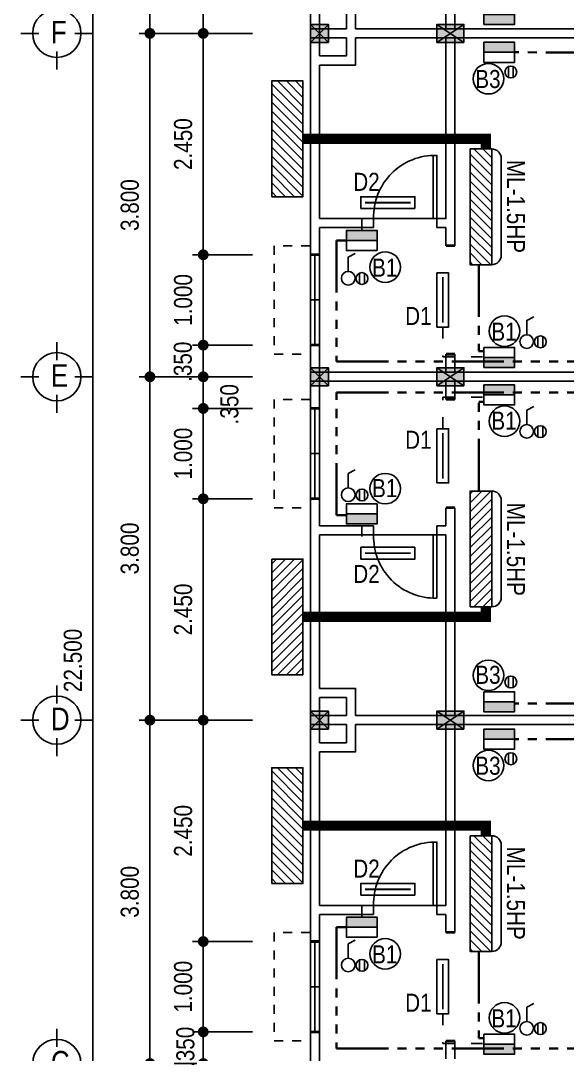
# Model space of a CAD drawing. Header units: millimetres. Extents: x 100 to 288, y -65 to 177.
# Drawn here: x 133.34 to 139.39, y -15.07 to -3.63 of the extents above; entities that cross this region are included whole.
import ezdxf

# ---------------------------------------------------------------- set-up
doc = ezdxf.new("R2010")
doc.units = ezdxf.units.MM
doc.header["$LTSCALE"] = 0.3
doc.header["$MEASUREMENT"] = 0
doc.header["$PDMODE"] = 2
for name, pattern in [('ACAD_ISO03W100', [30, 12, -18]), ('ACAD_ISO04W100', [30, 24, -3, 0, -3]), ('ACAD_ISO06W100', [36, 24, -3, 0, -3, 0, -3, 0, -3])]:
    doc.linetypes.add(name, pattern=pattern)
doc.layers.get('0').update_dxf_attribs({"linetype": 'CONTINUOUS', "lineweight": 13})
doc.layers.get('DEFPOINTS').update_dxf_attribs({"linetype": 'CONTINUOUS', "lineweight": 13})
for name, color, linetype in [('CB-TD-34', 34, 'CONTINUOUS'), ('CHU', 3, 'CONTINUOUS'), ('DEN-24', 24, 'CONTINUOUS'), ('HATCH', 8, 'CONTINUOUS'), ('KHUNG5', 5, 'CONTINUOUS'), ('KT', 8, 'CONTINUOUS'), ('LAYER 1', 1, 'CONTINUOUS'), ('LAYER1', 1, 'CONTINUOUS'), ('LAYER3', 34, 'CONTINUOUS'), ('LAYER5', 5, 'CONTINUOUS'), ('LAYER7', 7, 'CONTINUOUS'), ('TU DIEN', 3, 'CONTINUOUS'), ('TUONG', 7, 'CONTINUOUS')]:
    doc.layers.add(name, color=color, linetype=linetype)
for name, color, linetype, lineweight in [('DAY CAI', 2, 'ACAD_ISO04W100', 30), ('DAY DEN', 4, 'ACAD_ISO03W100', 25), ('DAY NHANH-90', 90, 'ACAD_ISO06W100', 30)]:
    doc.layers.add(name, color=color, linetype=linetype, lineweight=lineweight)
doc.styles.add('HELVE', font='')
doc.styles.add('HELVE-KT', font='VHELVCN.TTF')
doc.styles.get('HELVE').set_extended_font_data('VNhelvetica')
doc.dimstyles.new('1-100', dxfattribs={"dimtxt": 0.2, "dimasz": 0.12, "dimexe": 0.12, "dimexo": 0.2, "dimgap": 0.12, "dimtad": 1, "dimdec": 3, "dimzin": 4, "dimdsep": 46, "dimtxsty": 'HELVE-KT', "dimblk1": 'DOT', "dimblk2": 'DOT', "dimsah": 1, "dimcen": -0.18, "dimadec": 3, "dimazin": 0, "dimtfac": 1, "dimtdec": 3, "dimtmove": 2, "dimatfit": 3, "dimldrblk": 'DOT', "dimfxl": 0, "dimtolj": 1, "dimtzin": 4, "dimarcsym": 0})

# ---------------------------------------------------------------- blocks, each defined once
blk = doc.blocks.new('_DOT')
at = {"color": 0, "linetype": 'ByBlock'}
blk.add_line((-0.5, 0), (-1, 0), dxfattribs=at)
at = {"color": 0, "linetype": 'ByBlock', "const_width": 0.5}
blk.add_lwpolyline([(-0.25, 0, 1), (0.25, 0, 1)], format="xyb", close=True, dxfattribs=at)
blk = doc.blocks.new('*D939')
at = {"layer": 'DEFPOINTS', "color": 0, "lineweight": -2, "ltscale": 5}
for p in [(134.773, -11.369), (135.735, -11.369), (135.735, -15.169)]:
    blk.add_point(p, dxfattribs=at)
at = {"layer": 'LAYER 1', "color": 0, "lineweight": -2, "ltscale": 5}
for p, q in [((135.535, -11.369), (134.653, -11.369)), ((134.773, -15.049), (134.773, -11.489)), ((135.535, -15.169), (134.653, -15.169))]:
    blk.add_line(p, q, dxfattribs=at)
at = {"layer": 'LAYER 1', "color": 0, "lineweight": -2, "ltscale": 5, "xscale": 0.12, "yscale": 0.12, "zscale": 0.12}
for p, rotation in [((134.773, -11.369), 90), ((134.773, -15.169), 270)]:
    blk.add_blockref('_DOT', p, dxfattribs=dict(at, rotation=rotation))
at = {"layer": 'LAYER 1', "color": 0, "ltscale": 5, "insert": (134.551, -13.269), "char_height": 0.2, "attachment_point": 5, "rotation": 90, "style": 'HELVE-KT'}
blk.add_mtext('\\A1;3.800', dxfattribs=at)
blk = doc.blocks.new('*D940')
at = {"layer": 'DEFPOINTS', "color": 0, "lineweight": -2, "ltscale": 5}
for p in [(134.773, -7.569), (135.735, -7.569), (135.735, -11.369)]:
    blk.add_point(p, dxfattribs=at)
at = {"layer": 'LAYER 1', "color": 0, "lineweight": -2, "ltscale": 5}
for p, q in [((135.535, -7.569), (134.653, -7.569)), ((134.773, -11.249), (134.773, -7.689)), ((135.535, -11.369), (134.653, -11.369))]:
    blk.add_line(p, q, dxfattribs=at)
at = {"layer": 'LAYER 1', "color": 0, "lineweight": -2, "ltscale": 5, "xscale": 0.12, "yscale": 0.12, "zscale": 0.12}
for p, rotation in [((134.773, -7.569), 90), ((134.773, -11.369), 270)]:
    blk.add_blockref('_DOT', p, dxfattribs=dict(at, rotation=rotation))
at = {"layer": 'LAYER 1', "color": 0, "ltscale": 5, "insert": (134.551, -9.469), "char_height": 0.2, "attachment_point": 5, "rotation": 90, "style": 'HELVE-KT'}
blk.add_mtext('\\A1;3.800', dxfattribs=at)
blk = doc.blocks.new('*D941')
at = {"layer": 'DEFPOINTS', "color": 0, "lineweight": -2, "ltscale": 5}
for p in [(134.773, -3.769), (135.735, -3.769), (135.735, -7.569)]:
    blk.add_point(p, dxfattribs=at)
at = {"layer": 'LAYER 1', "color": 0, "lineweight": -2, "ltscale": 5}
for p, q in [((135.535, -3.769), (134.653, -3.769)), ((134.773, -7.449), (134.773, -3.889)), ((135.535, -7.569), (134.653, -7.569))]:
    blk.add_line(p, q, dxfattribs=at)
at = {"layer": 'LAYER 1', "color": 0, "lineweight": -2, "ltscale": 5, "xscale": 0.12, "yscale": 0.12, "zscale": 0.12}
for p, rotation in [((134.773, -3.769), 90), ((134.773, -7.569), 270)]:
    blk.add_blockref('_DOT', p, dxfattribs=dict(at, rotation=rotation))
at = {"layer": 'LAYER 1', "color": 0, "ltscale": 5, "insert": (134.551, -5.669), "char_height": 0.2, "attachment_point": 5, "rotation": 90, "style": 'HELVE-KT'}
blk.add_mtext('\\A1;3.800', dxfattribs=at)
blk = doc.blocks.new('*D942')
at = {"layer": 'DEFPOINTS', "color": 0, "lineweight": -2, "ltscale": 5}
for p in [(134.773, 0.131), (135.735, 0.131), (135.735, -3.769)]:
    blk.add_point(p, dxfattribs=at)
at = {"layer": 'LAYER 1', "color": 0, "lineweight": -2, "ltscale": 5}
for p, q in [((135.535, 0.131), (134.653, 0.131)), ((134.773, -3.649), (134.773, 0.011)), ((135.535, -3.769), (134.653, -3.769))]:
    blk.add_line(p, q, dxfattribs=at)
at = {"layer": 'LAYER 1', "color": 0, "lineweight": -2, "ltscale": 5, "xscale": 0.12, "yscale": 0.12, "zscale": 0.12}
for p, rotation in [((134.773, 0.131), 90), ((134.773, -3.769), 270)]:
    blk.add_blockref('_DOT', p, dxfattribs=dict(at, rotation=rotation))
at = {"layer": 'LAYER 1', "color": 0, "ltscale": 5, "insert": (134.551, -1.819), "char_height": 0.2, "attachment_point": 5, "rotation": 90, "style": 'HELVE-KT'}
blk.add_mtext('\\A1;3.900', dxfattribs=at)
blk = doc.blocks.new('*D943')
at = {"layer": 'DEFPOINTS', "color": 0, "lineweight": -2, "ltscale": 5}
for p in [(134.143, 0.131), (135.113, 0.131), (135.113, -22.369)]:
    blk.add_point(p, dxfattribs=at)
at = {"layer": 'LAYER 1', "color": 0, "lineweight": -2, "ltscale": 5}
for p, q in [((134.913, 0.131), (134.023, 0.131)), ((134.143, -22.249), (134.143, 0.011)), ((134.913, -22.369), (134.023, -22.369))]:
    blk.add_line(p, q, dxfattribs=at)
at = {"layer": 'LAYER 1', "color": 0, "lineweight": -2, "ltscale": 5, "xscale": 0.12, "yscale": 0.12, "zscale": 0.12}
for p, rotation in [((134.143, 0.131), 90), ((134.143, -22.369), 270)]:
    blk.add_blockref('_DOT', p, dxfattribs=dict(at, rotation=rotation))
at = {"layer": 'LAYER 1', "color": 0, "ltscale": 5, "insert": (133.921, -10.708), "char_height": 0.2, "attachment_point": 5, "rotation": 90, "style": 'HELVE-KT'}
blk.add_mtext('\\A1;22.500', dxfattribs=at)
blk = doc.blocks.new('*D963')
at = {"layer": 'DEFPOINTS', "color": 0, "lineweight": -2, "ltscale": 5}
for p in [(135.363, -15.169), (136.109, -15.169), (136.109, -15.519)]:
    blk.add_point(p, dxfattribs=at)
at = {"layer": 'LAYER 1', "color": 0, "lineweight": -2, "ltscale": 5}
for p, q in [((135.363, -15.049), (135.363, -14.929)), ((135.909, -15.169), (135.243, -15.169)), ((135.363, -15.519), (135.363, -15.169)), ((135.909, -15.519), (135.243, -15.519)), ((135.363, -15.639), (135.363, -15.759))]:
    blk.add_line(p, q, dxfattribs=at)
at = {"layer": 'LAYER 1', "color": 0, "lineweight": -2, "ltscale": 5, "xscale": 0.12, "yscale": 0.12, "zscale": 0.12}
for p, rotation in [((135.363, -15.169), 270), ((135.363, -15.519), 90)]:
    blk.add_blockref('_DOT', p, dxfattribs=dict(at, rotation=rotation))
at = {"layer": 'LAYER 1', "color": 0, "ltscale": 5, "insert": (135.612, -15.489), "char_height": 0.2, "attachment_point": 5, "rotation": 90, "style": 'HELVE-KT'}
blk.add_mtext('\\A1;.350', dxfattribs=at)
blk = doc.blocks.new('*D964')
at = {"layer": 'DEFPOINTS', "color": 0, "lineweight": -2, "ltscale": 5}
for p in [(135.363, -14.819), (136.109, -14.819), (136.109, -15.169)]:
    blk.add_point(p, dxfattribs=at)
at = {"layer": 'LAYER 1', "color": 0, "lineweight": -2, "ltscale": 5}
for p, q in [((135.363, -14.699), (135.363, -14.579)), ((135.909, -14.819), (135.243, -14.819)), ((135.363, -15.169), (135.363, -14.819)), ((135.909, -15.169), (135.243, -15.169)), ((135.363, -15.289), (135.363, -15.409))]:
    blk.add_line(p, q, dxfattribs=at)
at = {"layer": 'LAYER 1', "color": 0, "lineweight": -2, "ltscale": 5, "xscale": 0.12, "yscale": 0.12, "zscale": 0.12}
for p, rotation in [((135.363, -14.819), 270), ((135.363, -15.169), 90)]:
    blk.add_blockref('_DOT', p, dxfattribs=dict(at, rotation=rotation))
at = {"layer": 'LAYER 1', "color": 0, "ltscale": 5, "insert": (135.166, -14.985), "char_height": 0.2, "attachment_point": 5, "rotation": 90, "style": 'HELVE-KT'}
blk.add_mtext('\\A1;.350', dxfattribs=at)
blk = doc.blocks.new('*D965')
at = {"layer": 'DEFPOINTS', "color": 0, "lineweight": -2, "ltscale": 5}
for p in [(135.363, -13.819), (136.109, -13.819), (136.109, -14.819)]:
    blk.add_point(p, dxfattribs=at)
at = {"layer": 'LAYER 1', "color": 0, "lineweight": -2, "ltscale": 5}
for p, q in [((135.909, -13.819), (135.243, -13.819)), ((135.363, -14.699), (135.363, -13.939)), ((135.909, -14.819), (135.243, -14.819))]:
    blk.add_line(p, q, dxfattribs=at)
at = {"layer": 'LAYER 1', "color": 0, "lineweight": -2, "ltscale": 5, "xscale": 0.12, "yscale": 0.12, "zscale": 0.12}
for p, rotation in [((135.363, -13.819), 90), ((135.363, -14.819), 270)]:
    blk.add_blockref('_DOT', p, dxfattribs=dict(at, rotation=rotation))
at = {"layer": 'LAYER 1', "color": 0, "ltscale": 5, "insert": (135.141, -14.319), "char_height": 0.2, "attachment_point": 5, "rotation": 90, "style": 'HELVE-KT'}
blk.add_mtext('\\A1;1.000', dxfattribs=at)
blk = doc.blocks.new('*D966')
at = {"layer": 'DEFPOINTS', "color": 0, "lineweight": -2, "ltscale": 5}
for p in [(135.363, -11.369), (136.109, -11.369), (136.109, -13.819)]:
    blk.add_point(p, dxfattribs=at)
at = {"layer": 'LAYER 1', "color": 0, "lineweight": -2, "ltscale": 5}
for p, q in [((135.909, -11.369), (135.243, -11.369)), ((135.363, -13.699), (135.363, -11.489)), ((135.909, -13.819), (135.243, -13.819))]:
    blk.add_line(p, q, dxfattribs=at)
at = {"layer": 'LAYER 1', "color": 0, "lineweight": -2, "ltscale": 5, "xscale": 0.12, "yscale": 0.12, "zscale": 0.12}
for p, rotation in [((135.363, -11.369), 90), ((135.363, -13.819), 270)]:
    blk.add_blockref('_DOT', p, dxfattribs=dict(at, rotation=rotation))
at = {"layer": 'LAYER 1', "color": 0, "ltscale": 5, "insert": (135.141, -12.594), "char_height": 0.2, "attachment_point": 5, "rotation": 90, "style": 'HELVE-KT'}
blk.add_mtext('\\A1;2.450', dxfattribs=at)
blk = doc.blocks.new('*D967')
at = {"layer": 'DEFPOINTS', "color": 0, "lineweight": -2, "ltscale": 5}
for p in [(135.363, -8.919), (136.109, -8.919), (136.109, -11.369)]:
    blk.add_point(p, dxfattribs=at)
at = {"layer": 'LAYER 1', "color": 0, "lineweight": -2, "ltscale": 5}
for p, q in [((135.909, -8.919), (135.243, -8.919)), ((135.363, -11.249), (135.363, -9.039)), ((135.909, -11.369), (135.243, -11.369))]:
    blk.add_line(p, q, dxfattribs=at)
at = {"layer": 'LAYER 1', "color": 0, "lineweight": -2, "ltscale": 5, "xscale": 0.12, "yscale": 0.12, "zscale": 0.12}
for p, rotation in [((135.363, -8.919), 90), ((135.363, -11.369), 270)]:
    blk.add_blockref('_DOT', p, dxfattribs=dict(at, rotation=rotation))
at = {"layer": 'LAYER 1', "color": 0, "ltscale": 5, "insert": (135.141, -10.144), "char_height": 0.2, "attachment_point": 5, "rotation": 90, "style": 'HELVE-KT'}
blk.add_mtext('\\A1;2.450', dxfattribs=at)
blk = doc.blocks.new('*D968')
at = {"layer": 'DEFPOINTS', "color": 0, "lineweight": -2, "ltscale": 5}
for p in [(135.363, -7.919), (136.109, -7.919), (136.109, -8.919)]:
    blk.add_point(p, dxfattribs=at)
at = {"layer": 'LAYER 1', "color": 0, "lineweight": -2, "ltscale": 5}
for p, q in [((135.909, -7.919), (135.243, -7.919)), ((135.363, -8.799), (135.363, -8.039)), ((135.909, -8.919), (135.243, -8.919))]:
    blk.add_line(p, q, dxfattribs=at)
at = {"layer": 'LAYER 1', "color": 0, "lineweight": -2, "ltscale": 5, "xscale": 0.12, "yscale": 0.12, "zscale": 0.12}
for p, rotation in [((135.363, -7.919), 90), ((135.363, -8.919), 270)]:
    blk.add_blockref('_DOT', p, dxfattribs=dict(at, rotation=rotation))
at = {"layer": 'LAYER 1', "color": 0, "ltscale": 5, "insert": (135.141, -8.419), "char_height": 0.2, "attachment_point": 5, "rotation": 90, "style": 'HELVE-KT'}
blk.add_mtext('\\A1;1.000', dxfattribs=at)
blk = doc.blocks.new('*D969')
at = {"layer": 'DEFPOINTS', "color": 0, "lineweight": -2, "ltscale": 5}
for p in [(135.363, -7.569), (136.109, -7.569), (136.109, -7.919)]:
    blk.add_point(p, dxfattribs=at)
at = {"layer": 'LAYER 1', "color": 0, "lineweight": -2, "ltscale": 5}
for p, q in [((135.363, -7.449), (135.363, -7.329)), ((135.909, -7.569), (135.243, -7.569)), ((135.363, -7.919), (135.363, -7.569)), ((135.909, -7.919), (135.243, -7.919)), ((135.363, -8.039), (135.363, -8.159))]:
    blk.add_line(p, q, dxfattribs=at)
at = {"layer": 'LAYER 1', "color": 0, "lineweight": -2, "ltscale": 5, "xscale": 0.12, "yscale": 0.12, "zscale": 0.12}
for p, rotation in [((135.363, -7.569), 270), ((135.363, -7.919), 90)]:
    blk.add_blockref('_DOT', p, dxfattribs=dict(at, rotation=rotation))
at = {"layer": 'LAYER 1', "color": 0, "ltscale": 5, "insert": (135.653, -7.873), "char_height": 0.2, "attachment_point": 5, "rotation": 90, "style": 'HELVE-KT'}
blk.add_mtext('\\A1;.350', dxfattribs=at)
blk = doc.blocks.new('*D970')
at = {"layer": 'DEFPOINTS', "color": 0, "lineweight": -2, "ltscale": 5}
for p in [(135.363, -7.219), (136.109, -7.219), (136.109, -7.569)]:
    blk.add_point(p, dxfattribs=at)
at = {"layer": 'LAYER 1', "color": 0, "lineweight": -2, "ltscale": 5}
for p, q in [((135.363, -7.099), (135.363, -6.979)), ((135.909, -7.219), (135.243, -7.219)), ((135.363, -7.569), (135.363, -7.219)), ((135.909, -7.569), (135.243, -7.569)), ((135.363, -7.689), (135.363, -7.809))]:
    blk.add_line(p, q, dxfattribs=at)
at = {"layer": 'LAYER 1', "color": 0, "lineweight": -2, "ltscale": 5, "xscale": 0.12, "yscale": 0.12, "zscale": 0.12}
for p, rotation in [((135.363, -7.219), 270), ((135.363, -7.569), 90)]:
    blk.add_blockref('_DOT', p, dxfattribs=dict(at, rotation=rotation))
at = {"layer": 'LAYER 1', "color": 0, "ltscale": 5, "insert": (135.138, -7.403), "char_height": 0.2, "attachment_point": 5, "rotation": 90, "style": 'HELVE-KT'}
blk.add_mtext('\\A1;.350', dxfattribs=at)
blk = doc.blocks.new('*D971')
at = {"layer": 'DEFPOINTS', "color": 0, "lineweight": -2, "ltscale": 5}
for p in [(135.363, -6.219), (136.109, -6.219), (136.109, -7.219)]:
    blk.add_point(p, dxfattribs=at)
at = {"layer": 'LAYER 1', "color": 0, "lineweight": -2, "ltscale": 5}
for p, q in [((135.909, -6.219), (135.243, -6.219)), ((135.363, -7.099), (135.363, -6.339)), ((135.909, -7.219), (135.243, -7.219))]:
    blk.add_line(p, q, dxfattribs=at)
at = {"layer": 'LAYER 1', "color": 0, "lineweight": -2, "ltscale": 5, "xscale": 0.12, "yscale": 0.12, "zscale": 0.12}
for p, rotation in [((135.363, -6.219), 90), ((135.363, -7.219), 270)]:
    blk.add_blockref('_DOT', p, dxfattribs=dict(at, rotation=rotation))
at = {"layer": 'LAYER 1', "color": 0, "ltscale": 5, "insert": (135.141, -6.719), "char_height": 0.2, "attachment_point": 5, "rotation": 90, "style": 'HELVE-KT'}
blk.add_mtext('\\A1;1.000', dxfattribs=at)
blk = doc.blocks.new('*D972')
at = {"layer": 'DEFPOINTS', "color": 0, "lineweight": -2, "ltscale": 5}
for p in [(135.363, -3.769), (136.109, -3.769), (136.109, -6.219)]:
    blk.add_point(p, dxfattribs=at)
at = {"layer": 'LAYER 1', "color": 0, "lineweight": -2, "ltscale": 5}
for p, q in [((135.909, -3.769), (135.243, -3.769)), ((135.363, -6.099), (135.363, -3.889)), ((135.909, -6.219), (135.243, -6.219))]:
    blk.add_line(p, q, dxfattribs=at)
at = {"layer": 'LAYER 1', "color": 0, "lineweight": -2, "ltscale": 5, "xscale": 0.12, "yscale": 0.12, "zscale": 0.12}
for p, rotation in [((135.363, -3.769), 90), ((135.363, -6.219), 270)]:
    blk.add_blockref('_DOT', p, dxfattribs=dict(at, rotation=rotation))
at = {"layer": 'LAYER 1', "color": 0, "ltscale": 5, "insert": (135.141, -4.994), "char_height": 0.2, "attachment_point": 5, "rotation": 90, "style": 'HELVE-KT'}
blk.add_mtext('\\A1;2.450', dxfattribs=at)
blk = doc.blocks.new('*D973')
at = {"layer": 'DEFPOINTS', "color": 0, "lineweight": -2, "ltscale": 5}
for p in [(135.363, -1.319), (136.109, -1.319), (136.109, -3.769)]:
    blk.add_point(p, dxfattribs=at)
at = {"layer": 'LAYER 1', "color": 0, "lineweight": -2, "ltscale": 5}
for p, q in [((135.909, -1.319), (135.243, -1.319)), ((135.363, -3.649), (135.363, -1.439)), ((135.909, -3.769), (135.243, -3.769))]:
    blk.add_line(p, q, dxfattribs=at)
at = {"layer": 'LAYER 1', "color": 0, "lineweight": -2, "ltscale": 5, "xscale": 0.12, "yscale": 0.12, "zscale": 0.12}
for p, rotation in [((135.363, -1.319), 90), ((135.363, -3.769), 270)]:
    blk.add_blockref('_DOT', p, dxfattribs=dict(at, rotation=rotation))
at = {"layer": 'LAYER 1', "color": 0, "ltscale": 5, "insert": (135.141, -2.544), "char_height": 0.2, "attachment_point": 5, "rotation": 90, "style": 'HELVE-KT'}
blk.add_mtext('\\A1;2.450', dxfattribs=at)
blk = doc.blocks.new('BDIEN')
at = {"layer": 'CB-TD-34', "ltscale": 0.3}
blk.add_hatch(color=256, dxfattribs=at).paths.add_polyline_path([(368, 150), (368, 261), (30, 261), (30, 150)])
at = {"layer": 'CB-TD-34'}
for points in [[(368, 39), (368, 261), (30, 261), (30, 39)], [(368, 150), (368, 150), (30, 150), (30, 150)]]:
    blk.add_lwpolyline(points, close=True, dxfattribs=at)
blk = doc.blocks.new('ds')
at = {"layer": 'DEN-24'}
for points in [[(-121917.555, 340881.741), (-121917.555, 340881.871), (-121918.155, 340881.871), (-121918.155, 340881.741)], [(-121917.555, 340881.741), (-121918.155, 340881.741)]]:
    blk.add_lwpolyline(points, dxfattribs=at)
at = {"layer": 'DEN-24', "linetype": 'Continuous', "ltscale": 0.08, "const_width": 0.02}
for points in [[(-121917.855, 340881.806), (-121918.108, 340881.806)], [(-121917.855, 340881.806), (-121917.603, 340881.806)]]:
    blk.add_lwpolyline(points, dxfattribs=at)
blk = doc.blocks.new('ocam')
at = {"layer": 'CB-TD-34', "ltscale": 0.3}
for p, q in [((2626.6819, 1316.3315), (2626.6819, 1316.2321)), ((2626.7274, 1316.3315), (2626.7274, 1316.2321))]:
    blk.add_line(p, q, dxfattribs=at)
at = {"layer": 'CB-TD-34', "ltscale": 0.3, "extrusion": (0, 0, -1)}
blk.add_ellipse((2626.7047, 1316.2818), major_axis=(0.0387, 0.0387), ratio=1, start_param=3.926991, end_param=10.210176, dxfattribs=at)
blk = doc.blocks.new('congtac')
at = {"layer": 'CB-TD-34', "ltscale": 0.3}
blk.add_lwpolyline([(2626.5681, 1316.3422), (2626.5681, 1316.474), (2626.6332, 1316.5083)], dxfattribs=at)
at = {"layer": 'CB-TD-34', "ltscale": 0.3, "extrusion": (0, 0, -1)}
blk.add_ellipse((2626.5681, 1316.2793), major_axis=(-0.0445, 0.0445), ratio=1, start_param=5.497787, end_param=11.780972, dxfattribs=at)

msp = doc.modelspace()

# ---------------------------------------------------------------- hatches: boundary and pattern name
at = {"layer": 'LAYER3'}
h = msp.add_hatch(dxfattribs=at)
h.set_pattern_fill('ANSI31', color=256, scale=0.5616, angle=270, style=0)
h.set_pattern_definition([(135, (339.99543, 1430.572474), (-0.049638896, -0.049638896), [])])
h.paths.add_polyline_path([(136.46499, -5.57673), (136.12116, -5.57673), (136.12116, -4.2953), (136.46499, -4.2953)])
h = msp.add_hatch(dxfattribs=at)
h.set_pattern_fill('ANSI31', color=256, scale=0.5616, angle=630, style=0)
h.set_pattern_definition([(135, (341.37331, 1429.82018), (-0.049638896, -0.049638896), [])])
h.paths.add_polyline_path([(138.55509, -6.32903), (138.31629, -6.32903), (138.31629, -5.0476), (138.55509, -5.0476)])
h = msp.add_hatch(dxfattribs=at)
h.set_pattern_fill('ANSI31', color=256, scale=0.5616, angle=630, style=0)
h.set_pattern_definition([(225, (341.37331, -1444.982485), (-0.049638896, 0.049638896), [])])
h.paths.add_polyline_path([(138.55509, -8.83328), (138.31629, -8.83328), (138.31629, -10.11471), (138.55509, -10.11471)])
h = msp.add_hatch(dxfattribs=at)
h.set_pattern_fill('ANSI31', color=256, scale=0.5616, angle=270, style=0)
h.set_pattern_definition([(225, (339.99543, -1445.73478), (-0.049638896, 0.049638896), [])])
h.paths.add_polyline_path([(136.46499, -9.58557), (136.12116, -9.58557), (136.12116, -10.867), (136.46499, -10.867)])
h = msp.add_hatch(dxfattribs=at)
h.set_pattern_fill('ANSI31', color=256, scale=0.5616, angle=270, style=0)
h.set_pattern_definition([(135, (339.99543, 1422.972474), (-0.049638896, -0.049638896), [])])
h.paths.add_polyline_path([(136.46499, -13.17673), (136.12116, -13.17673), (136.12116, -11.8953), (136.46499, -11.8953)])
h = msp.add_hatch(dxfattribs=at)
h.set_pattern_fill('ANSI31', color=256, scale=0.5616, angle=630, style=0)
h.set_pattern_definition([(135, (341.37331, 1422.22018), (-0.049638896, -0.049638896), [])])
h.paths.add_polyline_path([(138.55509, -13.92903), (138.31629, -13.92903), (138.31629, -12.6476), (138.55509, -12.6476)])
at = {"layer": 'LAYER7', "lineweight": -2, "ltscale": 0.08}
h = msp.add_hatch(color=256, dxfattribs=at)
h.paths.add_polyline_path([(136.64806, -3.76865), (136.54806, -3.66865), (136.54806, -3.86865)])
h.paths.add_polyline_path([(136.64806, -3.76865), (136.54806, -3.86865), (136.74806, -3.86865)])
h.paths.add_polyline_path([(136.74806, -3.66865), (136.64806, -3.76865), (136.74806, -3.86865)])
h.paths.add_polyline_path([(136.74806, -3.66865), (136.54806, -3.66865), (136.64806, -3.76865)])
h = msp.add_hatch(color=256, dxfattribs=at)
h.paths.add_polyline_path([(137.94806, -3.66865), (137.94806, -3.86865), (138.09806, -3.76865)])
h.paths.add_polyline_path([(138.09806, -3.76865), (138.24806, -3.66865), (137.94806, -3.66865)])
h.paths.add_polyline_path([(137.94806, -3.86865), (138.24806, -3.86865), (138.09806, -3.76865)])
h.paths.add_polyline_path([(138.09806, -3.76865), (138.24806, -3.86865), (138.24806, -3.66865)])
h = msp.add_hatch(color=256, dxfattribs=at)
h.paths.add_polyline_path([(136.64806, -7.56865), (136.54806, -7.46865), (136.54806, -7.66865)])
h.paths.add_polyline_path([(136.64806, -7.56865), (136.54806, -7.66865), (136.74806, -7.66865)])
h.paths.add_polyline_path([(136.74806, -7.46865), (136.64806, -7.56865), (136.74806, -7.66865)])
h.paths.add_polyline_path([(136.74806, -7.46865), (136.54806, -7.46865), (136.64806, -7.56865)])
h = msp.add_hatch(color=256, dxfattribs=at)
h.paths.add_polyline_path([(137.94806, -7.46865), (137.94806, -7.66865), (138.09806, -7.56865)])
h.paths.add_polyline_path([(138.09806, -7.56865), (138.24806, -7.46865), (137.94806, -7.46865)])
h.paths.add_polyline_path([(137.94806, -7.66865), (138.24806, -7.66865), (138.09806, -7.56865)])
h.paths.add_polyline_path([(138.09806, -7.56865), (138.24806, -7.66865), (138.24806, -7.46865)])
h = msp.add_hatch(color=256, dxfattribs=at)
h.paths.add_polyline_path([(136.64806, -11.36865), (136.54806, -11.26865), (136.54806, -11.46865)])
h.paths.add_polyline_path([(136.64806, -11.36865), (136.54806, -11.46865), (136.74806, -11.46865)])
h.paths.add_polyline_path([(136.74806, -11.26865), (136.64806, -11.36865), (136.74806, -11.46865)])
h.paths.add_polyline_path([(136.74806, -11.26865), (136.54806, -11.26865), (136.64806, -11.36865)])
h = msp.add_hatch(color=256, dxfattribs=at)
h.paths.add_polyline_path([(137.94806, -11.26865), (137.94806, -11.46865), (138.09806, -11.36865)])
h.paths.add_polyline_path([(138.09806, -11.36865), (138.24806, -11.26865), (137.94806, -11.26865)])
h.paths.add_polyline_path([(137.94806, -11.46865), (138.24806, -11.46865), (138.09806, -11.36865)])
h.paths.add_polyline_path([(138.09806, -11.36865), (138.24806, -11.46865), (138.24806, -11.26865)])

# ---------------------------------------------------------------- linework, layer by layer
at = {"layer": 'CHU'}
for points in [[(133.54285, -3.76865), (133.34285, -3.76865)], [(133.94285, -3.76865), (134.14285, -3.76865)], [(133.74285, -3.96865), (133.74285, -4.16865)], [(133.74285, -7.18532), (133.74285, -7.38532)], [(133.54285, -7.56865), (133.34285, -7.56865)], [(133.94285, -7.56865), (134.14285, -7.56865)], [(133.74285, -7.76865), (133.74285, -7.96865)], [(133.74285, -10.98532), (133.74285, -11.18532)], [(133.54285, -11.36865), (133.34285, -11.36865)], [(133.94285, -11.36865), (134.14285, -11.36865)], [(133.74285, -11.56865), (133.74285, -11.76865)], [(133.74285, -14.78532), (133.74285, -14.98532)]]:
    msp.add_lwpolyline(points, dxfattribs=at)
for centre in [(133.74285, -3.76865), (133.74285, -7.56865), (133.74285, -11.36865), (133.74285, -15.16865)]:
    msp.add_circle(centre, 0.26667, dxfattribs=at)
at = {"layer": 'DAY DEN', "ltscale": 0.035}
for points in [[(137.11711, -5.95013), (137.11711, -5.7063)], [(138.01333, -7.01865), (138.01333, -7.34665), (138.46954, -7.34665)], [(138.01333, -8.14365), (138.01333, -7.79568), (138.46954, -7.79568)], [(137.11711, -9.21218), (137.11711, -9.45601)], [(137.11711, -13.55013), (137.11711, -13.3063)], [(138.01333, -14.61865), (138.01333, -14.94665), (138.46954, -14.94665)]]:
    msp.add_lwpolyline(points, dxfattribs=at)
at = {"layer": 'DAY NHANH-90', "ltscale": 0.08}
for points in [[(136.94796, -6.06103), (136.83689, -6.06103), (136.83689, -7.40135), (143.5579, -7.40135), (143.55797, -3.98133), (138.80784, -3.97832)], [(138.41383, -6.32903), (138.41383, -7.28731), (138.46954, -7.28731)], [(136.94796, -9.10128), (136.83689, -9.10128), (136.83689, -7.74239), (143.55579, -7.74239), (143.55797, -11.18098), (138.80784, -11.18399)], [(138.41383, -8.83328), (138.41383, -7.84489), (138.46954, -7.84489)], [(136.94796, -13.66103), (136.83689, -13.66103), (136.83689, -15.00135), (143.5579, -15.00135), (143.55797, -11.58133), (138.80784, -11.57832)], [(138.41383, -13.92903), (138.41383, -14.88731), (138.46954, -14.88731)]]:
    msp.add_lwpolyline(points, dxfattribs=at)
at = {"layer": 'HATCH', "linetype": 'ACAD_ISO03W100', "ltscale": 0.01}
for points in [[(136.54806, -6.11865), (136.54806, -6.11865), (136.14806, -6.11865), (136.14806, -7.31865), (136.54806, -7.31865)], [(136.54806, -7.81865), (136.54806, -7.81865), (136.14806, -7.81865), (136.14806, -9.01865), (136.54806, -9.01865)], [(136.54806, -13.71865), (136.54806, -13.71865), (136.14806, -13.71865), (136.14806, -14.91865), (136.54806, -14.91865)]]:
    msp.add_lwpolyline(points, dxfattribs=at)
at = {"layer": 'KHUNG5', "linetype": 'Continuous', "ltscale": 0.08, "const_width": 0.11232}
for points in [[(138.48912, -5.05294), (138.48912, -4.93602), (136.46499, -4.93602)], [(138.48912, -10.10937), (138.48912, -10.22629), (136.46499, -10.22629)], [(138.48912, -12.65294), (138.48912, -12.53602), (136.46499, -12.53602)]]:
    msp.add_lwpolyline(points, dxfattribs=at)
at = {"layer": 'LAYER3'}
for points in [[(136.12116, -5.57673), (136.12116, -4.2953), (136.46499, -4.2953), (136.46499, -5.57673)], [(138.31629, -5.0476), (138.31629, -6.32903), (138.55509, -6.32903), (138.55509, -5.0476)], [(138.31629, -10.11471), (138.31629, -8.83328), (138.55509, -8.83328), (138.55509, -10.11471)], [(136.12116, -9.58557), (136.12116, -10.867), (136.46499, -10.867), (136.46499, -9.58557)], [(136.12116, -13.17673), (136.12116, -11.8953), (136.46499, -11.8953), (136.46499, -13.17673)], [(138.31629, -12.6476), (138.31629, -13.92903), (138.55509, -13.92903), (138.55509, -12.6476)]]:
    msp.add_lwpolyline(points, close=True, dxfattribs=at)
for points in [[(138.55509, -5.0476), (138.55509, -6.32903, 0.41421356), (138.66012, -6.224), (138.66012, -5.15264, 0.41421356)], [(138.55509, -10.11471), (138.55509, -8.83328, -0.41421356), (138.66012, -8.93831), (138.66012, -10.00967, -0.41421356)], [(138.55509, -12.6476), (138.55509, -13.92903, 0.41421356), (138.66012, -13.824), (138.66012, -12.75264, 0.41421356)]]:
    msp.add_lwpolyline(points, format="xyb", close=True, dxfattribs=at)
at = {"layer": 'LAYER5', "color": 163, "linetype": 'Continuous'}
for p, q in [((137.24806, -5.81865), (137.94806, -5.81865)), ((136.54806, -7.21865), (136.54806, -6.21865)), ((136.59806, -6.21865), (136.59806, -7.21865)), ((136.64806, -7.21865), (136.64806, -6.21865)), ((136.54806, -6.71865), (136.64806, -6.71865)), ((136.54806, -7.91865), (136.54806, -8.91865)), ((136.59806, -8.91865), (136.59806, -7.91865)), ((136.64806, -7.91865), (136.64806, -8.91865)), ((136.54806, -8.41865), (136.64806, -8.41865)), ((137.24806, -9.31865), (137.94806, -9.31865)), ((137.24806, -13.41865), (137.94806, -13.41865)), ((136.54806, -14.81865), (136.54806, -13.81865)), ((136.59806, -13.81865), (136.59806, -14.81865)), ((136.64806, -14.81865), (136.64806, -13.81865)), ((136.54806, -14.31865), (136.64806, -14.31865))]:
    msp.add_line(p, q, dxfattribs=at)
for points in [[(137.94806, -5.81865), (137.90806, -5.81865), (137.90806, -5.11865), (137.94806, -5.11865)], [(137.94806, -9.31865), (137.90806, -9.31865), (137.90806, -10.01865), (137.94806, -10.01865)], [(137.94806, -13.41865), (137.90806, -13.41865), (137.90806, -12.71865), (137.94806, -12.71865)]]:
    msp.add_lwpolyline(points, close=True, dxfattribs=at)
for centre, start, end in [((137.92806, -5.79865), 88.315316, 181.684684), ((137.92806, -9.33865), 178.315316, 271.684684), ((137.92806, -13.39865), 88.315316, 181.684684)]:
    msp.add_arc(centre, 0.68029, start, end, dxfattribs=at)
at = {"layer": 'LAYER7', "lineweight": -2, "ltscale": 0.08}
for p, q in [((136.54806, -3.86865), (136.74806, -3.66865)), ((136.54806, -3.66865), (136.74806, -3.86865)), ((137.94806, -3.86865), (138.24806, -3.66865)), ((137.94806, -3.66865), (138.24806, -3.86865)), ((136.54806, -7.66865), (136.74806, -7.46865)), ((136.54806, -7.46865), (136.74806, -7.66865)), ((137.94806, -7.66865), (138.24806, -7.46865)), ((137.94806, -7.46865), (138.24806, -7.66865)), ((136.54806, -11.46865), (136.74806, -11.26865)), ((136.54806, -11.26865), (136.74806, -11.46865)), ((137.94806, -11.46865), (138.24806, -11.26865)), ((137.94806, -11.26865), (138.24806, -11.46865))]:
    msp.add_line(p, q, dxfattribs=at)
for points in [[(136.54806, -3.76865), (136.54806, -1.31865)], [(138.14806, -3.71865), (138.14806, -1.61865)], [(137.04806, -3.71865), (137.04806, -3.41865), (136.64806, -3.41865)], [(136.94806, -3.71865), (136.94806, -3.51865), (136.64806, -3.51865)], [(136.64806, -3.76865), (136.64806, -3.51865)], [(136.54806, -3.71865), (136.94806, -3.71865)], [(136.54806, -6.21865), (136.54806, -3.76865)], [(136.64806, -4.01865), (136.64806, -3.76865)], [(137.04806, -3.71865), (143.74806, -3.71865)], [(136.54806, -3.81865), (136.94806, -3.81865)], [(136.94806, -3.81865), (136.94806, -4.01865), (136.64806, -4.01865)], [(137.04806, -3.81865), (137.04806, -4.11865), (136.64806, -4.11865)], [(137.04806, -3.81865), (143.74806, -3.81865)], [(138.14806, -3.81865), (138.14806, -5.91865)], [(136.64806, -5.81865), (136.64806, -4.11865)], [(137.24806, -5.81865), (136.64806, -5.81865)], [(136.64806, -5.81865), (137.24806, -5.81865)], [(137.24806, -5.81865), (137.24806, -5.91865)], [(138.04806, -5.81865), (137.94806, -5.81865)], [(137.94806, -5.81865), (138.04806, -5.81865)], [(137.94806, -5.81865), (137.94806, -5.91865)], [(137.24806, -5.91865), (136.64806, -5.91865)], [(137.24806, -5.91865), (136.64806, -5.91865)], [(136.64806, -6.21865), (136.64806, -5.91865)], [(138.04806, -5.91865), (137.94806, -5.91865)], [(138.04806, -5.91865), (137.94806, -5.91865)], [(138.04806, -5.91865), (138.04806, -6.11865)], [(138.14806, -5.91865), (138.14806, -6.11865)], [(136.54806, -7.56865), (136.54806, -7.21865)], [(136.64806, -7.56865), (136.64806, -7.21865)], [(138.04806, -7.31865), (138.04806, -7.51865)], [(138.14806, -7.31865), (138.14806, -7.51865)], [(136.54806, -7.51865), (143.74806, -7.51865)], [(136.54806, -7.56865), (136.54806, -7.91865)], [(136.54806, -7.61865), (143.74806, -7.61865)], [(136.64806, -7.56865), (136.64806, -7.91865)], [(138.04806, -7.81865), (138.04806, -7.61865)], [(138.14806, -7.81865), (138.14806, -7.61865)], [(136.54806, -8.91865), (136.54806, -11.36865)], [(136.64806, -8.91865), (136.64806, -9.21865)], [(138.04806, -9.21865), (138.04806, -9.01865)], [(138.14806, -9.21865), (138.14806, -9.01865)], [(137.24806, -9.21865), (136.64806, -9.21865)], [(137.24806, -9.21865), (136.64806, -9.21865)], [(137.24806, -9.31865), (137.24806, -9.21865)], [(138.04806, -9.21865), (137.94806, -9.21865)], [(138.04806, -9.21865), (137.94806, -9.21865)], [(137.94806, -9.31865), (137.94806, -9.21865)], [(138.14806, -11.31865), (138.14806, -9.21865)], [(137.24806, -9.31865), (136.64806, -9.31865)], [(136.64806, -9.31865), (137.24806, -9.31865)], [(136.64806, -9.31865), (136.64806, -11.01865)], [(138.04806, -9.31865), (137.94806, -9.31865)], [(137.94806, -9.31865), (138.04806, -9.31865)], [(137.04806, -11.31865), (137.04806, -11.01865), (136.64806, -11.01865)], [(136.94806, -11.31865), (136.94806, -11.11865), (136.64806, -11.11865)], [(136.64806, -11.11865), (136.64806, -11.36865)], [(136.54806, -11.31865), (136.94806, -11.31865)], [(137.04806, -11.31865), (143.74806, -11.31865)], [(136.54806, -13.81865), (136.54806, -11.36865)], [(136.54806, -11.41865), (136.94806, -11.41865)], [(136.64806, -11.61865), (136.64806, -11.36865)], [(136.94806, -11.41865), (136.94806, -11.61865), (136.64806, -11.61865)], [(137.04806, -11.41865), (137.04806, -11.71865), (136.64806, -11.71865)], [(137.04806, -11.41865), (143.74806, -11.41865)], [(138.14806, -11.41865), (138.14806, -13.51865)], [(136.64806, -13.41865), (136.64806, -11.71865)], [(137.24806, -13.41865), (136.64806, -13.41865)], [(136.64806, -13.41865), (137.24806, -13.41865)], [(137.24806, -13.41865), (137.24806, -13.51865)], [(138.04806, -13.41865), (137.94806, -13.41865)], [(137.94806, -13.41865), (138.04806, -13.41865)], [(137.94806, -13.41865), (137.94806, -13.51865)], [(137.24806, -13.51865), (136.64806, -13.51865)], [(137.24806, -13.51865), (136.64806, -13.51865)], [(136.64806, -13.81865), (136.64806, -13.51865)], [(138.04806, -13.51865), (137.94806, -13.51865)], [(138.04806, -13.51865), (137.94806, -13.51865)], [(138.04806, -13.51865), (138.04806, -13.71865)], [(138.14806, -13.51865), (138.14806, -13.71865)], [(136.54806, -15.16865), (136.54806, -14.81865)], [(136.64806, -15.16865), (136.64806, -14.81865)], [(138.04806, -14.91865), (138.04806, -15.11865)], [(138.14806, -14.91865), (138.14806, -15.11865)]]:
    msp.add_lwpolyline(points, dxfattribs=at)
for points in [[(138.04806, -3.71865), (138.04806, -1.71865), (138.04806, -1.71865), (138.04806, -3.71865)], [(136.74806, -3.86865), (136.74806, -3.66865), (136.54806, -3.66865), (136.54806, -3.86865)], [(138.24806, -3.86865), (138.24806, -3.66865), (137.94806, -3.66865), (137.94806, -3.86865)], [(138.04806, -3.81865), (138.04806, -5.81865), (138.04806, -5.81865), (138.04806, -3.81865)], [(136.74806, -7.66865), (136.74806, -7.46865), (136.54806, -7.46865), (136.54806, -7.66865)], [(138.24806, -7.66865), (138.24806, -7.46865), (137.94806, -7.46865), (137.94806, -7.66865)], [(138.04806, -11.31865), (138.04806, -9.31865), (138.04806, -9.31865), (138.04806, -11.31865)], [(136.74806, -11.46865), (136.74806, -11.26865), (136.54806, -11.26865), (136.54806, -11.46865)], [(138.24806, -11.46865), (138.24806, -11.26865), (137.94806, -11.26865), (137.94806, -11.46865)], [(138.04806, -11.41865), (138.04806, -13.41865), (138.04806, -13.41865), (138.04806, -11.41865)]]:
    msp.add_lwpolyline(points, close=True, dxfattribs=at)
at = {"layer": 'TU DIEN', "linetype": 'Continuous', "ltscale": 0.08}
for centre in [(138.51846, -4.27065), (137.37679, -6.35535), (138.69626, -7.06363), (138.69626, -8.06084), (137.37679, -8.80696), (138.51846, -10.87291), (138.51846, -11.87065), (137.37679, -13.95535), (138.69626, -14.66363)]:
    msp.add_circle(centre, 0.16882, dxfattribs=at)
at = {"layer": 'TUONG', "linetype": 'ByBlock', "ltscale": 5, "const_width": 0.03}
for points in [[(138.14806, -6.11865), (138.04806, -6.11865)], [(136.64806, -6.21865), (136.54806, -6.21865)], [(136.64806, -7.21865), (136.54806, -7.21865)], [(138.14806, -7.31865), (138.04806, -7.31865)], [(138.14806, -7.81865), (138.04806, -7.81865)], [(136.64806, -7.91865), (136.54806, -7.91865)], [(136.64806, -8.91865), (136.54806, -8.91865)], [(138.14806, -9.01865), (138.04806, -9.01865)], [(138.14806, -13.71865), (138.04806, -13.71865)], [(136.64806, -13.81865), (136.54806, -13.81865)], [(136.64806, -14.81865), (136.54806, -14.81865)], [(138.14806, -14.91865), (138.04806, -14.91865)]]:
    msp.add_lwpolyline(points, dxfattribs=at)

# ---------------------------------------------------------------- block references
at = {"layer": 'CB-TD-34', "yscale": 0.001001361990347505, "zscale": 0.00100136178607373, "rotation": 180}
for p, xscale in [((138.83769, -3.40895), 0.001001361990347505), ((138.83769, -7.20486), 0.001001361990347505), ((136.91811, -8.93556), -0.001001361990347505), ((138.83769, -11.01521), 0.001001361990347505), ((138.83769, -14.80486), 0.001001361990347505)]:
    msp.add_blockref('BDIEN', p, dxfattribs=dict(at, xscale=xscale))
at = {"layer": 'CB-TD-34', "yscale": 0.001001361990347505, "zscale": 0.00100136178607373}
for p, xscale in [((138.83769, -4.12836), -0.001001361990347505), ((136.91811, -6.21107), 0.001001361990347505), ((138.83769, -7.9196), -0.001001361990347505), ((138.83769, -11.72836), -0.001001361990347505), ((136.91811, -13.81107), 0.001001361990347505)]:
    msp.add_blockref('BDIEN', p, dxfattribs=dict(at, xscale=xscale))
at = {"layer": 'DAY CAI', "xscale": -1.19999999999709, "yscale": 1.200000000011642, "zscale": 1.2, "rotation": 180}
for p in [(-3013.27919, 1575.34185), (-3013.27919, 1575.34185), (-3013.27919, 1567.74185), (-3013.27919, 1567.74185)]:
    msp.add_blockref('ocam', p, dxfattribs=at)
at = {"layer": 'DAY CAI', "xscale": 1.19999999999709, "yscale": 1.200000000011642, "zscale": 1.2}
for name, p in [('congtac', (-3014.91483, -1586.01382)), ('ocam', (-3014.92739, -1586.01985)), ('ocam', (-3014.92739, -1586.01985)), ('congtac', (-3012.93952, -1586.71446)), ('ocam', (-3012.95208, -1586.72049)), ('ocam', (-3012.95208, -1586.72049)), ('congtac', (-3012.93952, -1587.70809)), ('ocam', (-3012.95208, -1587.71412)), ('ocam', (-3012.95208, -1587.71412)), ('congtac', (-3014.91483, -1588.40963)), ('ocam', (-3014.92739, -1588.41566)), ('ocam', (-3014.92739, -1588.41566)), ('ocam', (-3013.27919, -1590.48541)), ('ocam', (-3013.27919, -1590.48541)), ('congtac', (-3014.91483, -1593.61382)), ('ocam', (-3014.92739, -1593.61985)), ('ocam', (-3014.92739, -1593.61985)), ('congtac', (-3012.93952, -1594.31446)), ('ocam', (-3012.95208, -1594.32049)), ('ocam', (-3012.95208, -1594.32049))]:
    msp.add_blockref(name, p, dxfattribs=at)
at = {"layer": 'KT'}
for p in [(122055.26071, -340887.44735), (122055.26071, -340895.04735)]:
    msp.add_blockref('ds', p, dxfattribs=at)
at = {"layer": 'KT', "rotation": 270}
for p in [(-340743.79262, -121924.5738), (-340743.79262, -121932.1738)]:
    msp.add_blockref('ds', p, dxfattribs=at)
at = {"layer": 'KT', "xscale": -1}
for p, rotation in [((-340743.79262, 121909.41149), 270), ((122055.26071, 340872.28504), 180)]:
    msp.add_blockref('ds', p, dxfattribs=dict(at, rotation=rotation))

# ---------------------------------------------------------------- texts
at = {"layer": 'LAYER 1', "linetype": 'Continuous', "char_height": 0.2, "width": 3.8855277, "attachment_point": 2, "rotation": 270, "style": 'HELVE-KT'}
for insert in [(138.92296, -5.68378), (138.92296, -9.47853), (138.92296, -13.28378)]:
    msp.add_mtext('ML-1.5HP', dxfattribs=dict(at, insert=insert))
at = {"layer": 'LAYER 1', "linetype": 'Continuous', "char_height": 0.2, "width": 3.8855277, "style": 'HELVE-KT'}
for s, insert, attachment_point in [('D2', (137.16902, -5.51166), 8), ('D1', (137.74364, -6.996), 8), ('D1', (137.74364, -8.16631), 2), ('D2', (137.16902, -9.65065), 2), ('D2', (137.16902, -13.11166), 8), ('D1', (137.74364, -14.596), 8)]:
    msp.add_mtext(s, dxfattribs=dict(at, insert=insert, attachment_point=attachment_point))
at = {"layer": 'LAYER1', "linetype": 'Continuous', "ltscale": 0.05, "char_height": 0.25, "width": 13.0973333, "attachment_point": 1, "style": 'HELVE-KT'}
for s, insert in [('F', (133.67767, -3.63011)), ('E', (133.67767, -7.43011)), ('D', (133.67767, -11.23011)), ('C', (133.67767, -15.03011))]:
    msp.add_mtext(s, dxfattribs=dict(at, insert=insert))
at = {"layer": 'TU DIEN', "linetype": 'Continuous', "ltscale": 0.08, "char_height": 0.2, "style": 'HELVE'}
for s, insert, attachment_point in [('{\\fVNI-Helve-Condense|b0|i0|c0|p2;B3}', (138.65315, -4.37638), 9), ('{\\fVNI-Helve-Condense|b0|i0|c0|p2;B1}', (137.51147, -6.46108), 9), ('{\\fVNI-Helve-Condense|b0|i0|c0|p2;B1}', (138.83095, -7.16935), 9), ('{\\fVNI-Helve-Condense|b0|i0|c0|p2;B1}', (138.83095, -7.95511), 3), ('{\\fVNI-Helve-Condense|b0|i0|c0|p2;B1}', (137.51147, -8.70123), 3), ('{\\fVNI-Helve-Condense|b0|i0|c0|p2;B3}', (138.65315, -10.76719), 3), ('{\\fVNI-Helve-Condense|b0|i0|c0|p2;B3}', (138.65315, -11.97638), 9), ('{\\fVNI-Helve-Condense|b0|i0|c0|p2;B1}', (137.51147, -14.06108), 9), ('{\\fVNI-Helve-Condense|b0|i0|c0|p2;B1}', (138.83095, -14.76935), 9)]:
    msp.add_mtext(s, dxfattribs=dict(at, insert=insert, attachment_point=attachment_point))

# ---------------------------------------------------------------- dimensions: what is measured, and where the dimension line sits
at = {"layer": 'LAYER 1', "ltscale": 5}
for base, p1, p2, picture, middle in [((134.14285, 0.13135), (135.1128, -22.36865), (135.1128, 0.13135), '*D943', (133.92072, -10.70764)), ((135.36334, -7.21865), (136.10879, -7.56865), (136.10879, -7.21865), '*D970', (135.13791, -7.40257)), ((135.36334, -7.56865), (136.10879, -7.91865), (136.10879, -7.56865), '*D969', (135.65322, -7.87343)), ((135.36334, -14.81865), (136.10879, -15.16865), (136.10879, -14.81865), '*D964', (135.16565, -14.9851)), ((135.36334, -15.16865), (136.10879, -15.51865), (136.10879, -15.16865), '*D963', (135.61157, -15.48901))]:
    dim = msp.add_linear_dim(base=base, p1=p1, p2=p2, angle=90, dimstyle='1-100', dxfattribs=at)
    dim.commit()
    dim.dimension.update_dxf_attribs({"geometry": picture, "text_midpoint": middle, "dimtype": 160})
for base, p1, p2, picture, middle in [((134.77303, 0.13135), (135.73485, -3.76865), (135.73485, 0.13135), '*D942', (134.5509, -1.81865)), ((135.36334, -1.31865), (136.10879, -3.76865), (136.10879, -1.31865), '*D973', (135.14121, -2.54365)), ((134.77303, -3.76865), (135.73485, -7.56865), (135.73485, -3.76865), '*D941', (134.5509, -5.66865)), ((135.36334, -3.76865), (136.10879, -6.21865), (136.10879, -3.76865), '*D972', (135.14121, -4.99365)), ((135.36334, -6.21865), (136.10879, -7.21865), (136.10879, -6.21865), '*D971', (135.14121, -6.71865)), ((134.77303, -7.56865), (135.73485, -11.36865), (135.73485, -7.56865), '*D940', (134.5509, -9.46865)), ((135.36334, -7.91865), (136.10879, -8.91865), (136.10879, -7.91865), '*D968', (135.14121, -8.41865)), ((135.36334, -8.91865), (136.10879, -11.36865), (136.10879, -8.91865), '*D967', (135.14121, -10.14365)), ((134.77303, -11.36865), (135.73485, -15.16865), (135.73485, -11.36865), '*D939', (134.5509, -13.26865)), ((135.36334, -11.36865), (136.10879, -13.81865), (136.10879, -11.36865), '*D966', (135.14121, -12.59365)), ((135.36334, -13.81865), (136.10879, -14.81865), (136.10879, -13.81865), '*D965', (135.14121, -14.31865))]:
    dim = msp.add_linear_dim(base=base, p1=p1, p2=p2, angle=90, dimstyle='1-100', dxfattribs=at)
    dim.commit()
    dim.dimension.update_dxf_attribs({"geometry": picture, "text_midpoint": middle})

doc.saveas('drawing.dxf')
